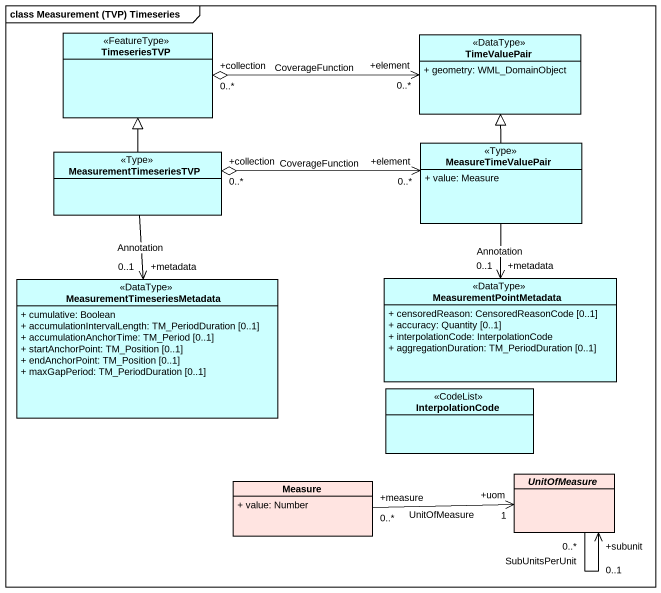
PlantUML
@startuml
mainframe class Measurement (TVP) Timeseries
hide circle
hide empty members
skinparam classAttributeIconSize 0
class TimeseriesTVP <<FeatureType>> #CCFFFF
class TimeValuePair <<DataType>> #CCFFFF {
  + geometry: WML_DomainObject
}
class MeasureTimeValuePair <<Type>> #CCFFFF {
  + value: Measure
}
class MeasurementTimeseriesTVP <<Type>> #CCFFFF
class "MeasurementTimeseriesMetadata" as MeasurementTimeseriesMetadat <<DataType>> #CCFFFF {
  + cumulative: Boolean
  + accumulationIntervalLength: TM_PeriodDuration [0..1]
  + accumulationAnchorTime: TM_Period [0..1]
  + startAnchorPoint: TM_Position [0..1]
  + endAnchorPoint: TM_Position [0..1]
  + maxGapPeriod: TM_PeriodDuration [0..1]
}
class MeasurementPointMetadata <<DataType>> #CCFFFF {
  + censoredReason: CensoredReasonCode [0..1]
  + accuracy: Quantity [0..1]
  + interpolationCode: InterpolationCode
  + aggregationDuration: TM_PeriodDuration [0..1]
}
class InterpolationCode <<CodeList>> #CCFFFF
class Measure #FFE4E1 {
  + value: Number
}
abstract class UnitOfMeasure #FFE4E1
TimeseriesTVP "+collection\n0..*" o-right-> "+element\n0..*" TimeValuePair : CoverageFunction
MeasureTimeValuePair -up-|> TimeValuePair
MeasureTimeValuePair --> "+metadata\n0..1" MeasurementPointMetadata : Annotation
MeasurementTimeseriesTVP -up-|> TimeseriesTVP
MeasurementTimeseriesTVP "+collection\n0..*" o-right-> "+element\n0..*" MeasureTimeValuePair : CoverageFunction
MeasurementTimeseriesTVP --> "+metadata\n0..1" MeasurementTimeseriesMetadat : Annotation
UnitOfMeasure "+uom\n1" <-left- "+measure\n0..*" Measure : UnitOfMeasure
UnitOfMeasure "0..*" --> "+subunit\n0..1" UnitOfMeasure : SubUnitsPerUnit
@enduml
